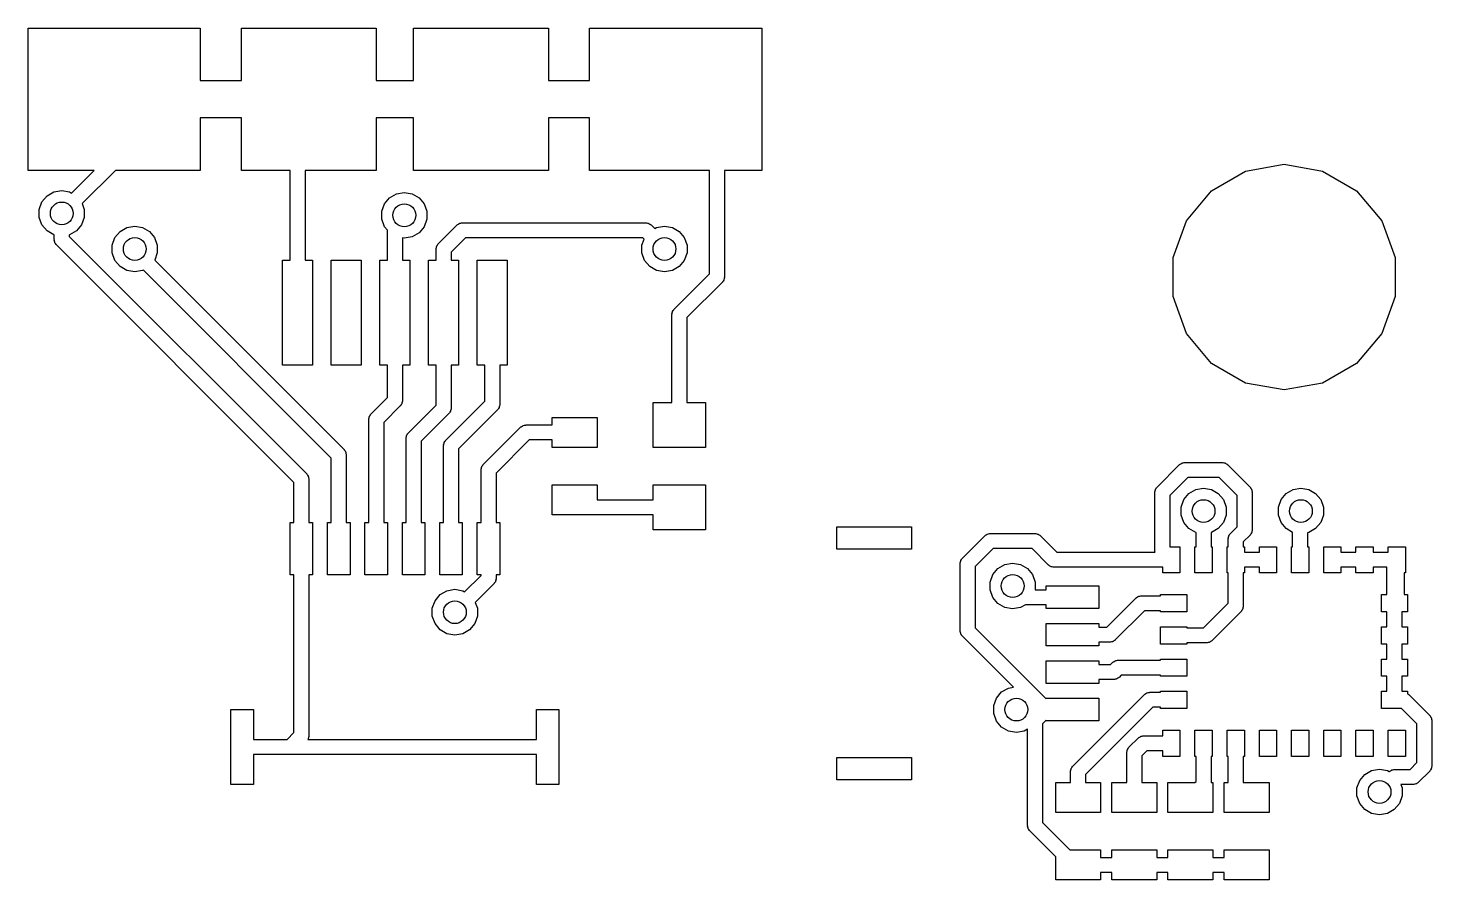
# Model space of a CAD drawing. Extents: x 80.2 to 131.1, y -111.7 to -88.6.
# Drawn here: x 112.3 to 131.05, y -101.33 to -89.95 of the extents above; entities that cross this region are included whole.
import ezdxf

# ---------------------------------------------------------------- set-up
doc = ezdxf.new("R2010")
doc.units = 0
doc.header["$MEASUREMENT"] = 0
doc.layers.add('BLACK', color=7, linetype='CONTINUOUS')

msp = doc.modelspace()

# ---------------------------------------------------------------- linework, layer by layer
at = {"layer": 'Black'}
for p, q in [((112.3, -91.85), (112.3, -89.95)), ((112.3, -89.95), (114.6, -89.95)), ((114.6, -89.95), (114.6, -90.65)), ((115.15, -90.65), (115.15, -89.95)), ((115.15, -89.95), (116.95, -89.95)), ((116.95, -89.95), (116.95, -90.65)), ((117.45, -90.65), (117.45, -89.95)), ((117.45, -89.95), (119.25, -89.95)), ((119.25, -89.95), (119.25, -90.65)), ((119.8, -90.65), (119.8, -89.95)), ((119.8, -89.95), (122.1, -89.95)), ((122.1, -89.95), (122.1, -91.85)), ((114.6, -90.65), (115.15, -90.65)), ((116.95, -90.65), (117.45, -90.65)), ((119.25, -90.65), (119.8, -90.65)), ((115.15, -91.15), (114.6, -91.15)), ((114.6, -91.15), (114.6, -91.85)), ((115.15, -91.85), (115.15, -91.15)), ((117.45, -91.15), (116.95, -91.15)), ((116.95, -91.15), (116.95, -91.85)), ((117.45, -91.85), (117.45, -91.15)), ((119.8, -91.15), (119.25, -91.15)), ((119.25, -91.15), (119.25, -91.85)), ((119.8, -91.85), (119.8, -91.15)), ((113.184, -91.85), (112.3, -91.85)), ((112.881, -92.1527), (113.184, -91.85)), ((113.466, -91.85), (113.023, -92.2936)), ((114.6, -91.85), (113.466, -91.85)), ((115.8, -91.85), (115.15, -91.85)), ((115.8, -93.05), (115.8, -91.85)), ((116.95, -91.85), (116, -91.85)), ((116, -91.85), (116, -93.05)), ((119.25, -91.85), (117.45, -91.85)), ((121.4, -91.85), (119.8, -91.85)), ((121.4, -93.2336), (121.4, -91.85)), ((122.1, -91.85), (121.6, -91.85)), ((121.6, -91.85), (121.6, -93.275)), ((128.107, -92.1215), (128.56, -91.8601)), ((128.56, -91.8601), (129.075, -91.7693)), ((129.075, -91.7693), (129.59, -91.8601)), ((129.59, -91.8601), (130.043, -92.1215)), ((112.485, -92.272), (112.553, -92.1906)), ((112.553, -92.1906), (112.645, -92.1375)), ((112.645, -92.1375), (112.75, -92.119)), ((112.75, -92.119), (112.855, -92.1375)), ((112.855, -92.1375), (112.881, -92.1527)), ((117.06, -92.297), (117.128, -92.2156)), ((117.128, -92.2156), (117.22, -92.1625)), ((117.22, -92.1625), (117.325, -92.144)), ((117.325, -92.144), (117.43, -92.1625)), ((117.43, -92.1625), (117.522, -92.2156)), ((117.522, -92.2156), (117.59, -92.297)), ((127.771, -92.5221), (128.107, -92.1215)), ((130.043, -92.1215), (130.379, -92.5221)), ((112.449, -92.3719), (112.485, -92.272)), ((112.449, -92.4781), (112.449, -92.3719)), ((113.023, -92.2936), (113.051, -92.3719)), ((113.051, -92.3719), (113.051, -92.4781)), ((117.024, -92.3969), (117.06, -92.297)), ((117.024, -92.5031), (117.024, -92.3969)), ((117.59, -92.297), (117.626, -92.3969)), ((117.626, -92.3969), (117.626, -92.5031)), ((112.485, -92.578), (112.449, -92.4781)), ((112.553, -92.6594), (112.485, -92.578)), ((113.015, -92.578), (112.947, -92.6594)), ((113.051, -92.4781), (113.015, -92.578)), ((113.528, -92.6656), (113.62, -92.6125)), ((113.62, -92.6125), (113.725, -92.594)), ((113.725, -92.594), (113.83, -92.6125)), ((113.83, -92.6125), (113.922, -92.6656)), ((117.06, -92.603), (117.024, -92.5031)), ((117.1, -92.6506), (117.06, -92.603)), ((117.59, -92.603), (117.522, -92.6844)), ((117.626, -92.5031), (117.59, -92.603)), ((117.779, -92.8293), (118.029, -92.5793)), ((118.029, -92.5793), (118.033, -92.5768)), ((118.033, -92.5768), (118.036, -92.5734)), ((118.036, -92.5734), (118.047, -92.5669)), ((118.047, -92.5669), (118.058, -92.5594)), ((118.058, -92.5594), (118.062, -92.5582)), ((118.062, -92.5582), (118.066, -92.556)), ((118.066, -92.556), (118.079, -92.5538)), ((118.079, -92.5538), (118.091, -92.5504)), ((118.091, -92.5504), (118.096, -92.5508)), ((118.096, -92.5508), (118.1, -92.55)), ((118.1, -92.55), (120.55, -92.55)), ((120.55, -92.55), (120.554, -92.5508)), ((120.554, -92.5508), (120.559, -92.5504)), ((120.559, -92.5504), (120.571, -92.5538)), ((120.571, -92.5538), (120.584, -92.556)), ((120.584, -92.556), (120.588, -92.5582)), ((120.588, -92.5582), (120.592, -92.5594)), ((120.592, -92.5594), (120.603, -92.5669)), ((120.603, -92.5669), (120.614, -92.5734)), ((120.614, -92.5734), (120.617, -92.5768)), ((120.617, -92.5768), (120.621, -92.5793)), ((120.621, -92.5793), (120.669, -92.6277)), ((120.669, -92.6277), (120.695, -92.6125)), ((120.695, -92.6125), (120.8, -92.594)), ((120.8, -92.594), (120.905, -92.6125)), ((120.905, -92.6125), (120.997, -92.6656)), ((127.592, -93.0135), (127.771, -92.5221)), ((130.379, -92.5221), (130.558, -93.0135)), ((112.645, -92.7125), (112.553, -92.6594)), ((112.65, -92.7133), (112.645, -92.7125)), ((112.65, -92.775), (112.65, -92.7133)), ((112.651, -92.7793), (112.65, -92.775)), ((112.65, -92.7837), (112.651, -92.7793)), ((112.654, -92.7963), (112.65, -92.7837)), ((112.656, -92.8092), (112.654, -92.7963)), ((112.658, -92.813), (112.656, -92.8092)), ((112.855, -92.7125), (112.85, -92.7133)), ((112.85, -92.7133), (112.85, -92.7336)), ((112.85, -92.7336), (116.021, -95.9043)), ((112.947, -92.6594), (112.855, -92.7125)), ((113.424, -92.8469), (113.46, -92.747)), ((113.46, -92.747), (113.528, -92.6656)), ((113.922, -92.6656), (113.99, -92.747)), ((113.99, -92.747), (114.026, -92.8469)), ((117.1, -93.05), (117.1, -92.6506)), ((117.325, -92.756), (117.3, -92.7516)), ((117.3, -92.7516), (117.3, -93.05)), ((117.43, -92.7375), (117.325, -92.756)), ((117.522, -92.6844), (117.43, -92.7375)), ((118.141, -92.75), (117.95, -92.9414)), ((120.509, -92.75), (118.141, -92.75)), ((120.499, -92.8469), (120.527, -92.7686)), ((120.527, -92.7686), (120.509, -92.75)), ((120.997, -92.6656), (121.065, -92.747)), ((121.065, -92.747), (121.101, -92.8469)), ((112.659, -92.8173), (112.658, -92.813)), ((112.667, -92.828), (112.659, -92.8173)), ((112.673, -92.8393), (112.667, -92.828)), ((112.677, -92.8421), (112.673, -92.8393)), ((112.679, -92.8457), (112.677, -92.8421)), ((115.85, -96.0164), (112.679, -92.8457)), ((113.424, -92.9531), (113.424, -92.8469)), ((113.46, -93.053), (113.424, -92.9531)), ((114.026, -92.9531), (113.991, -93.0497)), ((114.026, -92.8469), (114.026, -92.9531)), ((117.75, -92.8913), (117.754, -92.8787)), ((117.751, -92.8957), (117.75, -92.8913)), ((117.75, -92.9), (117.751, -92.8957)), ((117.75, -93.05), (117.75, -92.9)), ((117.754, -92.8787), (117.756, -92.8658)), ((117.756, -92.8658), (117.758, -92.862)), ((117.758, -92.862), (117.759, -92.8577)), ((117.759, -92.8577), (117.767, -92.847)), ((117.767, -92.847), (117.773, -92.8357)), ((117.773, -92.8357), (117.777, -92.8329)), ((117.777, -92.8329), (117.779, -92.8293)), ((117.95, -92.9414), (117.95, -93.05)), ((120.499, -92.9531), (120.499, -92.8469)), ((120.535, -93.053), (120.499, -92.9531)), ((121.101, -92.9531), (121.065, -93.053)), ((121.101, -92.8469), (121.101, -92.9531)), ((113.528, -93.1344), (113.46, -93.053)), ((113.62, -93.1875), (113.528, -93.1344)), ((113.725, -93.206), (113.62, -93.1875)), ((113.83, -93.1875), (113.725, -93.206)), ((113.84, -93.1815), (113.83, -93.1875)), ((116.35, -95.6914), (113.84, -93.1815)), ((113.991, -93.0497), (116.521, -95.5793)), ((115.7, -94.45), (115.7, -93.05)), ((115.7, -93.05), (115.8, -93.05)), ((116, -93.05), (116.1, -93.05)), ((116.1, -93.05), (116.1, -94.45)), ((116.35, -94.45), (116.35, -93.05)), ((116.35, -93.05), (116.75, -93.05)), ((116.75, -93.05), (116.75, -94.45)), ((117, -94.45), (117, -93.05)), ((117, -93.05), (117.1, -93.05)), ((117.3, -93.05), (117.4, -93.05)), ((117.4, -93.05), (117.4, -94.45)), ((117.65, -94.45), (117.65, -93.05)), ((117.65, -93.05), (117.75, -93.05)), ((117.95, -93.05), (118.05, -93.05)), ((118.05, -93.05), (118.05, -94.45)), ((118.3, -94.45), (118.3, -93.05)), ((118.3, -93.05), (118.7, -93.05)), ((118.7, -93.05), (118.7, -94.45)), ((120.603, -93.1344), (120.535, -93.053)), ((120.695, -93.1875), (120.603, -93.1344)), ((120.8, -93.206), (120.695, -93.1875)), ((120.905, -93.1875), (120.8, -93.206)), ((120.997, -93.1344), (120.905, -93.1875)), ((121.065, -93.053), (120.997, -93.1344)), ((127.592, -93.5365), (127.592, -93.0135)), ((130.558, -93.0135), (130.558, -93.5365)), ((120.929, -93.7043), (121.4, -93.2336)), ((121.571, -93.3457), (121.1, -93.8164)), ((121.573, -93.3421), (121.571, -93.3457)), ((121.577, -93.3393), (121.573, -93.3421)), ((121.583, -93.328), (121.577, -93.3393)), ((121.591, -93.3173), (121.583, -93.328)), ((121.592, -93.313), (121.591, -93.3173)), ((121.594, -93.3092), (121.592, -93.313)), ((121.596, -93.2963), (121.594, -93.3092)), ((121.6, -93.2837), (121.596, -93.2963)), ((121.6, -93.275), (121.599, -93.2793)), ((121.599, -93.2793), (121.6, -93.2837)), ((127.771, -94.0279), (127.592, -93.5365)), ((130.558, -93.5365), (130.379, -94.0279)), ((120.904, -93.7537), (120.906, -93.7408)), ((120.906, -93.7408), (120.908, -93.737)), ((120.908, -93.737), (120.909, -93.7327)), ((120.909, -93.7327), (120.917, -93.722)), ((120.917, -93.722), (120.923, -93.7107)), ((120.923, -93.7107), (120.927, -93.7079)), ((120.927, -93.7079), (120.929, -93.7043)), ((120.9, -93.7663), (120.904, -93.7537)), ((120.901, -93.7707), (120.9, -93.7663)), ((120.9, -93.775), (120.901, -93.7707)), ((120.9, -94.95), (120.9, -93.775)), ((121.1, -93.8164), (121.1, -94.95)), ((128.107, -94.4285), (127.771, -94.0279)), ((130.379, -94.0279), (130.043, -94.4285)), ((116.1, -94.45), (115.7, -94.45)), ((116.75, -94.45), (116.35, -94.45)), ((117.1, -94.45), (117, -94.45)), ((117.1, -94.8836), (117.1, -94.45)), ((117.4, -94.45), (117.3, -94.45)), ((117.3, -94.45), (117.3, -94.925)), ((117.75, -94.45), (117.65, -94.45)), ((117.75, -94.9836), (117.75, -94.45)), ((118.05, -94.45), (117.95, -94.45)), ((117.95, -94.45), (117.95, -95.025)), ((118.4, -94.45), (118.3, -94.45)), ((118.4, -94.9336), (118.4, -94.45)), ((118.7, -94.45), (118.6, -94.45)), ((118.6, -94.45), (118.6, -94.975)), ((128.56, -94.6899), (128.107, -94.4285)), ((130.043, -94.4285), (129.59, -94.6899)), ((129.075, -94.7807), (128.56, -94.6899)), ((129.59, -94.6899), (129.075, -94.7807)), ((116.879, -95.1043), (117.1, -94.8836)), ((117.271, -94.9957), (117.05, -95.2164)), ((117.273, -94.9921), (117.271, -94.9957)), ((117.277, -94.9893), (117.273, -94.9921)), ((117.283, -94.978), (117.277, -94.9893)), ((117.291, -94.9673), (117.283, -94.978)), ((117.292, -94.963), (117.291, -94.9673)), ((117.294, -94.9592), (117.292, -94.963)), ((117.296, -94.9463), (117.294, -94.9592)), ((117.3, -94.9337), (117.296, -94.9463)), ((117.3, -94.925), (117.299, -94.9293)), ((117.299, -94.9293), (117.3, -94.9337)), ((117.379, -95.3543), (117.75, -94.9836)), ((117.879, -95.4543), (118.4, -94.9336)), ((117.944, -95.0592), (117.942, -95.063)), ((117.946, -95.0463), (117.944, -95.0592)), ((117.95, -95.0337), (117.946, -95.0463)), ((117.95, -95.025), (117.949, -95.0293)), ((117.949, -95.0293), (117.95, -95.0337)), ((118.571, -95.0457), (118.05, -95.5664)), ((118.573, -95.0421), (118.571, -95.0457)), ((118.577, -95.0393), (118.573, -95.0421)), ((118.583, -95.028), (118.577, -95.0393)), ((118.591, -95.0173), (118.583, -95.028)), ((118.592, -95.013), (118.591, -95.0173)), ((118.594, -95.0092), (118.592, -95.013)), ((118.596, -94.9963), (118.594, -95.0092)), ((118.6, -94.9837), (118.596, -94.9963)), ((118.6, -94.975), (118.599, -94.9793)), ((118.599, -94.9793), (118.6, -94.9837)), ((120.65, -95.55), (120.65, -94.95)), ((120.65, -94.95), (120.9, -94.95)), ((121.1, -94.95), (121.35, -94.95)), ((121.35, -94.95), (121.35, -95.55)), ((116.85, -95.1663), (116.854, -95.1537)), ((116.851, -95.1707), (116.85, -95.1663)), ((116.85, -95.175), (116.851, -95.1707)), ((116.85, -96.55), (116.85, -95.175)), ((116.854, -95.1537), (116.856, -95.1408)), ((116.856, -95.1408), (116.858, -95.137)), ((116.858, -95.137), (116.859, -95.1327)), ((116.859, -95.1327), (116.867, -95.122)), ((116.867, -95.122), (116.873, -95.1107)), ((116.873, -95.1107), (116.877, -95.1079)), ((116.877, -95.1079), (116.879, -95.1043)), ((117.05, -95.2164), (117.05, -96.55)), ((117.921, -95.0957), (117.55, -95.4664)), ((117.923, -95.0921), (117.921, -95.0957)), ((117.927, -95.0893), (117.923, -95.0921)), ((117.933, -95.078), (117.927, -95.0893)), ((117.941, -95.0673), (117.933, -95.078)), ((117.942, -95.063), (117.941, -95.0673)), ((118.946, -95.2508), (118.95, -95.25)), ((118.95, -95.25), (119.3, -95.25)), ((119.3, -95.25), (119.3, -95.15)), ((119.3, -95.15), (119.9, -95.15)), ((119.9, -95.15), (119.9, -95.55)), ((117.35, -95.4163), (117.354, -95.4037)), ((117.351, -95.4207), (117.35, -95.4163)), ((117.35, -95.425), (117.351, -95.4207)), ((117.35, -96.55), (117.35, -95.425)), ((117.354, -95.4037), (117.356, -95.3908)), ((117.356, -95.3908), (117.358, -95.387)), ((117.358, -95.387), (117.359, -95.3827)), ((117.359, -95.3827), (117.367, -95.372)), ((117.367, -95.372), (117.373, -95.3607)), ((117.373, -95.3607), (117.377, -95.3579)), ((117.377, -95.3579), (117.379, -95.3543)), ((118.379, -95.7793), (118.879, -95.2793)), ((118.879, -95.2793), (118.883, -95.2768)), ((118.883, -95.2768), (118.886, -95.2734)), ((118.886, -95.2734), (118.897, -95.2669)), ((118.897, -95.2669), (118.908, -95.2594)), ((118.908, -95.2594), (118.912, -95.2582)), ((118.912, -95.2582), (118.916, -95.256)), ((118.916, -95.256), (118.929, -95.2538)), ((118.929, -95.2538), (118.941, -95.2504)), ((118.941, -95.2504), (118.946, -95.2508)), ((116.521, -95.5793), (116.523, -95.5829)), ((116.523, -95.5829), (116.527, -95.5857)), ((116.527, -95.5857), (116.533, -95.597)), ((116.533, -95.597), (116.541, -95.6077)), ((116.541, -95.6077), (116.542, -95.612)), ((116.542, -95.612), (116.544, -95.6158)), ((116.544, -95.6158), (116.546, -95.6287)), ((117.55, -95.4664), (117.55, -96.55)), ((117.85, -95.5163), (117.854, -95.5037)), ((117.851, -95.5207), (117.85, -95.5163)), ((117.85, -95.525), (117.851, -95.5207)), ((117.85, -96.55), (117.85, -95.525)), ((117.854, -95.5037), (117.856, -95.4908)), ((117.856, -95.4908), (117.858, -95.487)), ((117.858, -95.487), (117.859, -95.4827)), ((117.859, -95.4827), (117.867, -95.472)), ((117.867, -95.472), (117.873, -95.4607)), ((117.873, -95.4607), (117.877, -95.4579)), ((117.877, -95.4579), (117.879, -95.4543)), ((118.05, -95.5664), (118.05, -96.55)), ((118.991, -95.45), (118.55, -95.8914)), ((119.3, -95.45), (118.991, -95.45)), ((119.3, -95.55), (119.3, -95.45)), ((119.9, -95.55), (119.3, -95.55)), ((121.35, -95.55), (120.65, -95.55)), ((116.35, -96.55), (116.35, -95.6914)), ((116.546, -95.6287), (116.55, -95.6413)), ((116.55, -95.6413), (116.549, -95.6457)), ((116.549, -95.6457), (116.55, -95.65)), ((116.55, -95.65), (116.55, -96.55)), ((118.356, -95.8158), (118.358, -95.812)), ((118.358, -95.812), (118.359, -95.8077)), ((118.359, -95.8077), (118.367, -95.797)), ((118.367, -95.797), (118.373, -95.7857)), ((118.373, -95.7857), (118.377, -95.7829)), ((118.377, -95.7829), (118.379, -95.7793)), ((127.379, -96.0793), (127.679, -95.7793)), ((127.679, -95.7793), (127.683, -95.7768)), ((127.683, -95.7768), (127.686, -95.7734)), ((127.686, -95.7734), (127.697, -95.7669)), ((127.697, -95.7669), (127.708, -95.7594)), ((127.708, -95.7594), (127.712, -95.7582)), ((127.712, -95.7582), (127.716, -95.756)), ((127.716, -95.756), (127.729, -95.7538)), ((127.729, -95.7538), (127.741, -95.7504)), ((127.741, -95.7504), (127.746, -95.7508)), ((127.746, -95.7508), (127.75, -95.75)), ((127.75, -95.75), (128.25, -95.75)), ((128.25, -95.75), (128.254, -95.7508)), ((128.254, -95.7508), (128.259, -95.7504)), ((128.259, -95.7504), (128.271, -95.7538)), ((128.271, -95.7538), (128.284, -95.756)), ((128.284, -95.756), (128.288, -95.7582)), ((128.288, -95.7582), (128.292, -95.7594)), ((128.292, -95.7594), (128.303, -95.7669)), ((128.303, -95.7669), (128.314, -95.7734)), ((128.314, -95.7734), (128.317, -95.7768)), ((128.317, -95.7768), (128.321, -95.7793)), ((128.321, -95.7793), (128.621, -96.0793)), ((116.021, -95.9043), (116.023, -95.9079)), ((116.023, -95.9079), (116.027, -95.9107)), ((116.027, -95.9107), (116.033, -95.922)), ((116.033, -95.922), (116.041, -95.9327)), ((116.041, -95.9327), (116.042, -95.937)), ((116.042, -95.937), (116.044, -95.9408)), ((116.044, -95.9408), (116.046, -95.9537)), ((116.046, -95.9537), (116.05, -95.9663)), ((116.05, -95.9663), (116.049, -95.9707)), ((116.049, -95.9707), (116.05, -95.975)), ((116.05, -95.975), (116.05, -96.55)), ((118.35, -95.8413), (118.354, -95.8287)), ((118.351, -95.8457), (118.35, -95.8413)), ((118.35, -95.85), (118.351, -95.8457)), ((118.35, -96.55), (118.35, -95.85)), ((118.354, -95.8287), (118.356, -95.8158)), ((118.55, -95.8914), (118.55, -96.55)), ((127.791, -95.95), (127.55, -96.1914)), ((128.209, -95.95), (127.791, -95.95)), ((128.45, -96.1914), (128.209, -95.95)), ((115.85, -96.55), (115.85, -96.0164)), ((119.3, -96.05), (119.9, -96.05)), ((119.3, -96.45), (119.3, -96.05)), ((119.9, -96.05), (119.9, -96.25)), ((120.65, -96.25), (120.65, -96.05)), ((120.65, -96.05), (121.35, -96.05)), ((121.35, -96.05), (121.35, -96.65)), ((127.35, -96.1413), (127.354, -96.1287)), ((127.351, -96.1457), (127.35, -96.1413)), ((127.35, -96.15), (127.351, -96.1457)), ((127.35, -96.93), (127.35, -96.15)), ((127.354, -96.1287), (127.356, -96.1158)), ((127.356, -96.1158), (127.358, -96.112)), ((127.358, -96.112), (127.359, -96.1077)), ((127.359, -96.1077), (127.367, -96.097)), ((127.367, -96.097), (127.373, -96.0857)), ((127.373, -96.0857), (127.377, -96.0829)), ((127.377, -96.0829), (127.379, -96.0793)), ((127.735, -96.247), (127.803, -96.1656)), ((127.803, -96.1656), (127.895, -96.1125)), ((127.895, -96.1125), (128, -96.094)), ((128, -96.094), (128.105, -96.1125)), ((128.105, -96.1125), (128.197, -96.1656)), ((128.197, -96.1656), (128.265, -96.247)), ((128.621, -96.0793), (128.623, -96.0829)), ((128.623, -96.0829), (128.627, -96.0857)), ((128.627, -96.0857), (128.633, -96.097)), ((128.633, -96.097), (128.641, -96.1077)), ((128.641, -96.1077), (128.642, -96.112)), ((128.642, -96.112), (128.644, -96.1158)), ((128.644, -96.1158), (128.646, -96.1287)), ((128.646, -96.1287), (128.65, -96.1413)), ((128.65, -96.1413), (128.649, -96.1457)), ((128.649, -96.1457), (128.65, -96.15)), ((128.65, -96.15), (128.65, -96.65)), ((129.035, -96.247), (129.103, -96.1656)), ((129.103, -96.1656), (129.195, -96.1125)), ((129.195, -96.1125), (129.3, -96.094)), ((129.3, -96.094), (129.405, -96.1125)), ((129.405, -96.1125), (129.497, -96.1656)), ((129.497, -96.1656), (129.565, -96.247)), ((119.9, -96.25), (120.65, -96.25)), ((127.55, -96.1914), (127.55, -96.875)), ((127.699, -96.3469), (127.735, -96.247)), ((127.699, -96.4531), (127.699, -96.3469)), ((128.265, -96.247), (128.301, -96.3469)), ((128.301, -96.3469), (128.301, -96.4531)), ((128.45, -96.6086), (128.45, -96.1914)), ((128.999, -96.3469), (129.035, -96.247)), ((128.999, -96.4531), (128.999, -96.3469)), ((129.565, -96.247), (129.601, -96.3469)), ((129.601, -96.3469), (129.601, -96.4531)), ((115.8, -97.25), (115.8, -96.55)), ((115.8, -96.55), (115.85, -96.55)), ((116.05, -96.55), (116.1, -96.55)), ((116.1, -96.55), (116.1, -97.25)), ((116.3, -97.25), (116.3, -96.55)), ((116.3, -96.55), (116.35, -96.55)), ((116.55, -96.55), (116.6, -96.55)), ((116.6, -96.55), (116.6, -97.25)), ((116.8, -97.25), (116.8, -96.55)), ((116.8, -96.55), (116.85, -96.55)), ((117.05, -96.55), (117.1, -96.55)), ((117.1, -96.55), (117.1, -97.25)), ((117.3, -97.25), (117.3, -96.55)), ((117.3, -96.55), (117.35, -96.55)), ((117.55, -96.55), (117.6, -96.55)), ((117.6, -96.55), (117.6, -97.25)), ((117.8, -97.25), (117.8, -96.55)), ((117.8, -96.55), (117.85, -96.55)), ((118.05, -96.55), (118.1, -96.55)), ((118.1, -96.55), (118.1, -97.25)), ((118.3, -97.25), (118.3, -96.55)), ((118.3, -96.55), (118.35, -96.55)), ((118.55, -96.55), (118.6, -96.55)), ((118.6, -96.55), (118.6, -97.25)), ((119.7, -96.45), (119.3, -96.45)), ((119.9, -96.45), (119.7, -96.45)), ((120.65, -96.45), (119.9, -96.45)), ((120.65, -96.65), (120.65, -96.45)), ((127.735, -96.553), (127.699, -96.4531)), ((127.803, -96.6344), (127.735, -96.553)), ((128.265, -96.553), (128.197, -96.6344)), ((128.301, -96.4531), (128.265, -96.553)), ((129.035, -96.553), (128.999, -96.4531)), ((129.103, -96.6344), (129.035, -96.553)), ((129.565, -96.553), (129.497, -96.6344)), ((129.601, -96.4531), (129.565, -96.553)), ((121.35, -96.65), (120.65, -96.65)), ((123.1, -96.91), (123.1, -96.61)), ((123.1, -96.61), (124.1, -96.61)), ((124.1, -96.61), (124.1, -96.91)), ((124.779, -97.0293), (125.079, -96.7293)), ((125.079, -96.7293), (125.083, -96.7268)), ((125.083, -96.7268), (125.086, -96.7234)), ((125.086, -96.7234), (125.097, -96.7169)), ((125.097, -96.7169), (125.108, -96.7094)), ((125.108, -96.7094), (125.112, -96.7082)), ((125.112, -96.7082), (125.116, -96.706)), ((125.116, -96.706), (125.129, -96.7038)), ((125.129, -96.7038), (125.141, -96.7004)), ((125.141, -96.7004), (125.146, -96.7008)), ((125.146, -96.7008), (125.15, -96.7)), ((125.15, -96.7), (125.75, -96.7)), ((125.75, -96.7), (125.754, -96.7008)), ((125.754, -96.7008), (125.759, -96.7004)), ((125.759, -96.7004), (125.771, -96.7038)), ((125.771, -96.7038), (125.784, -96.706)), ((125.784, -96.706), (125.788, -96.7082)), ((125.788, -96.7082), (125.792, -96.7094)), ((125.792, -96.7094), (125.803, -96.7169)), ((125.803, -96.7169), (125.814, -96.7234)), ((125.814, -96.7234), (125.817, -96.7268)), ((125.817, -96.7268), (125.821, -96.7293)), ((125.821, -96.7293), (126.041, -96.95)), ((127.895, -96.6875), (127.803, -96.6344)), ((127.9, -96.6883), (127.895, -96.6875)), ((127.9, -96.875), (127.9, -96.6883)), ((128.105, -96.6875), (128.1, -96.6883)), ((128.1, -96.6883), (128.1, -96.875)), ((128.197, -96.6344), (128.105, -96.6875)), ((128.33, -96.7613), (128.334, -96.7487)), ((128.334, -96.7487), (128.336, -96.7358)), ((128.336, -96.7358), (128.338, -96.732)), ((128.338, -96.732), (128.339, -96.7277)), ((128.339, -96.7277), (128.347, -96.717)), ((128.347, -96.717), (128.353, -96.7057)), ((128.353, -96.7057), (128.357, -96.7029)), ((128.357, -96.7029), (128.359, -96.6993)), ((128.359, -96.6993), (128.45, -96.6086)), ((128.621, -96.7207), (128.53, -96.8114)), ((128.623, -96.7171), (128.621, -96.7207)), ((128.627, -96.7143), (128.623, -96.7171)), ((128.633, -96.703), (128.627, -96.7143)), ((128.641, -96.6923), (128.633, -96.703)), ((128.642, -96.688), (128.641, -96.6923)), ((128.644, -96.6842), (128.642, -96.688)), ((128.646, -96.6713), (128.644, -96.6842)), ((128.65, -96.6587), (128.646, -96.6713)), ((128.65, -96.65), (128.649, -96.6543)), ((128.649, -96.6543), (128.65, -96.6587)), ((129.19, -96.6844), (129.103, -96.6344)), ((129.19, -96.875), (129.19, -96.6844)), ((129.405, -96.6875), (129.39, -96.6901)), ((129.39, -96.6901), (129.39, -96.875)), ((129.497, -96.6344), (129.405, -96.6875)), ((124.1, -96.91), (123.1, -96.91)), ((125.191, -96.9), (124.95, -97.1414)), ((125.709, -96.9), (125.191, -96.9)), ((125.929, -97.1207), (125.709, -96.9)), ((127.351, -96.9343), (127.35, -96.93)), ((127.35, -96.9387), (127.351, -96.9343)), ((127.55, -96.875), (127.685, -96.875)), ((127.685, -96.875), (127.685, -97.225)), ((127.885, -97.225), (127.885, -96.875)), ((127.885, -96.875), (127.9, -96.875)), ((128.1, -96.875), (128.115, -96.875)), ((128.115, -96.875), (128.115, -97.225)), ((128.315, -97.225), (128.315, -96.875)), ((128.315, -96.875), (128.33, -96.875)), ((128.331, -96.7657), (128.33, -96.7613)), ((128.33, -96.77), (128.331, -96.7657)), ((128.33, -96.875), (128.33, -96.77)), ((128.53, -96.8114), (128.53, -96.875)), ((128.53, -96.875), (128.545, -96.875)), ((128.545, -96.875), (128.545, -96.95)), ((128.745, -96.95), (128.745, -96.875)), ((128.745, -96.875), (128.975, -96.875)), ((128.975, -96.875), (128.975, -97.225)), ((129.175, -97.225), (129.175, -96.875)), ((129.175, -96.875), (129.19, -96.875)), ((129.39, -96.875), (129.405, -96.875)), ((129.405, -96.875), (129.405, -97.225)), ((129.605, -97.225), (129.605, -96.875)), ((129.605, -96.875), (129.835, -96.875)), ((129.835, -96.875), (129.835, -96.95)), ((130.035, -96.95), (130.035, -96.875)), ((130.035, -96.875), (130.265, -96.875)), ((130.265, -96.875), (130.265, -96.95)), ((130.465, -96.95), (130.465, -96.875)), ((130.465, -96.875), (130.695, -96.875)), ((130.695, -96.875), (130.695, -97.225)), ((124.75, -97.0913), (124.754, -97.0787)), ((124.751, -97.0957), (124.75, -97.0913)), ((124.75, -97.1), (124.751, -97.0957)), ((124.75, -98), (124.75, -97.1)), ((124.754, -97.0787), (124.756, -97.0658)), ((124.756, -97.0658), (124.758, -97.062)), ((124.758, -97.062), (124.759, -97.0577)), ((124.759, -97.0577), (124.767, -97.047)), ((124.767, -97.047), (124.773, -97.0357)), ((124.773, -97.0357), (124.777, -97.0329)), ((124.777, -97.0329), (124.779, -97.0293)), ((125.253, -97.1656), (125.345, -97.1125)), ((125.345, -97.1125), (125.45, -97.094)), ((125.45, -97.094), (125.555, -97.1125)), ((125.555, -97.1125), (125.647, -97.1656)), ((125.933, -97.1232), (125.929, -97.1207)), ((125.936, -97.1266), (125.933, -97.1232)), ((126.041, -96.95), (127.353, -96.95)), ((127.353, -96.95), (127.35, -96.9387)), ((128.545, -96.95), (128.745, -96.95)), ((129.835, -96.95), (130.035, -96.95)), ((130.265, -96.95), (130.465, -96.95)), ((115.85, -97.25), (115.8, -97.25)), ((115.85, -99.3586), (115.85, -97.25)), ((116.1, -97.25), (116.05, -97.25)), ((116.05, -97.25), (116.05, -99.4)), ((116.6, -97.25), (116.3, -97.25)), ((117.1, -97.25), (116.8, -97.25)), ((117.6, -97.25), (117.3, -97.25)), ((118.1, -97.25), (117.8, -97.25)), ((118.131, -97.4777), (118.35, -97.2586)), ((118.35, -97.25), (118.3, -97.25)), ((118.35, -97.2586), (118.35, -97.25)), ((118.55, -97.3087), (118.546, -97.3213)), ((118.55, -97.3), (118.549, -97.3043)), ((118.549, -97.3043), (118.55, -97.3087)), ((118.6, -97.25), (118.55, -97.25)), ((118.55, -97.25), (118.55, -97.3)), ((124.95, -97.1414), (124.95, -97.9586)), ((125.149, -97.3469), (125.185, -97.247)), ((125.185, -97.247), (125.253, -97.1656)), ((125.647, -97.1656), (125.715, -97.247)), ((125.715, -97.247), (125.751, -97.3469)), ((125.947, -97.1331), (125.936, -97.1266)), ((125.958, -97.1406), (125.947, -97.1331)), ((125.962, -97.1418), (125.958, -97.1406)), ((125.966, -97.144), (125.962, -97.1418)), ((125.979, -97.1462), (125.966, -97.144)), ((125.991, -97.1496), (125.979, -97.1462)), ((125.996, -97.1492), (125.991, -97.1496)), ((126, -97.15), (125.996, -97.1492)), ((127.455, -97.15), (126, -97.15)), ((127.455, -97.225), (127.455, -97.15)), ((127.685, -97.225), (127.455, -97.225)), ((128.115, -97.225), (127.885, -97.225)), ((128.33, -97.225), (128.315, -97.225)), ((128.33, -97.6286), (128.33, -97.225)), ((128.545, -97.225), (128.53, -97.225)), ((128.53, -97.225), (128.53, -97.67)), ((128.745, -97.15), (128.545, -97.15)), ((128.545, -97.15), (128.545, -97.225)), ((128.745, -97.225), (128.745, -97.15)), ((128.975, -97.225), (128.745, -97.225)), ((129.405, -97.225), (129.175, -97.225)), ((129.835, -97.225), (129.605, -97.225)), ((130.035, -97.15), (129.835, -97.15)), ((129.835, -97.15), (129.835, -97.225)), ((130.035, -97.225), (130.035, -97.15)), ((130.265, -97.225), (130.035, -97.225)), ((130.45, -97.15), (130.265, -97.15)), ((130.265, -97.15), (130.265, -97.225)), ((130.45, -97.515), (130.45, -97.15)), ((130.695, -97.225), (130.68, -97.225)), ((130.68, -97.225), (130.68, -97.515)), ((117.803, -97.5156), (117.895, -97.4625)), ((117.895, -97.4625), (118, -97.444)), ((118, -97.444), (118.105, -97.4625)), ((118.105, -97.4625), (118.131, -97.4777)), ((118.521, -97.3707), (118.273, -97.6186)), ((118.523, -97.3671), (118.521, -97.3707)), ((118.527, -97.3643), (118.523, -97.3671)), ((118.533, -97.353), (118.527, -97.3643)), ((118.541, -97.3423), (118.533, -97.353)), ((118.542, -97.338), (118.541, -97.3423)), ((118.544, -97.3342), (118.542, -97.338)), ((118.546, -97.3213), (118.544, -97.3342)), ((125.149, -97.4531), (125.149, -97.3469)), ((125.185, -97.553), (125.149, -97.4531)), ((125.751, -97.3469), (125.751, -97.45)), ((125.751, -97.45), (125.9, -97.45)), ((125.9, -97.45), (125.9, -97.4)), ((125.9, -97.4), (126.6, -97.4)), ((126.6, -97.4), (126.6, -97.7)), ((117.699, -97.6969), (117.735, -97.597)), ((117.735, -97.597), (117.803, -97.5156)), ((118.273, -97.6186), (118.301, -97.6969)), ((125.253, -97.6344), (125.185, -97.553)), ((125.345, -97.6875), (125.253, -97.6344)), ((125.45, -97.706), (125.345, -97.6875)), ((125.555, -97.6875), (125.45, -97.706)), ((125.62, -97.65), (125.555, -97.6875)), ((125.9, -97.65), (125.62, -97.65)), ((125.9, -97.7), (125.9, -97.65)), ((126.709, -97.95), (127.099, -97.5593)), ((127.099, -97.5593), (127.103, -97.5568)), ((127.103, -97.5568), (127.106, -97.5534)), ((127.106, -97.5534), (127.117, -97.5469)), ((127.117, -97.5469), (127.128, -97.5394)), ((127.128, -97.5394), (127.132, -97.5382)), ((127.132, -97.5382), (127.136, -97.536)), ((127.136, -97.536), (127.149, -97.5338)), ((127.149, -97.5338), (127.161, -97.5304)), ((127.161, -97.5304), (127.166, -97.5308)), ((127.166, -97.5308), (127.17, -97.53)), ((127.17, -97.53), (127.425, -97.53)), ((127.425, -97.53), (127.425, -97.515)), ((127.425, -97.515), (127.775, -97.515)), ((127.775, -97.515), (127.775, -97.745)), ((127.999, -97.96), (128.33, -97.6286)), ((128.53, -97.6787), (128.526, -97.6913)), ((128.53, -97.67), (128.529, -97.6743)), ((128.529, -97.6743), (128.53, -97.6787)), ((130.375, -97.745), (130.375, -97.515)), ((130.375, -97.515), (130.45, -97.515)), ((130.68, -97.515), (130.725, -97.515)), ((130.725, -97.515), (130.725, -97.745)), ((117.699, -97.8031), (117.699, -97.6969)), ((117.735, -97.903), (117.699, -97.8031)), ((118.301, -97.8031), (118.265, -97.903)), ((118.301, -97.6969), (118.301, -97.8031)), ((126.6, -97.7), (125.9, -97.7)), ((127.211, -97.73), (126.821, -98.1207)), ((127.28, -97.73), (127.211, -97.73)), ((127.425, -97.73), (127.28, -97.73)), ((127.425, -97.745), (127.425, -97.73)), ((127.775, -97.745), (127.425, -97.745)), ((128.501, -97.7407), (128.111, -98.1307)), ((128.503, -97.7371), (128.501, -97.7407)), ((128.507, -97.7343), (128.503, -97.7371)), ((128.513, -97.723), (128.507, -97.7343)), ((128.521, -97.7123), (128.513, -97.723)), ((128.522, -97.708), (128.521, -97.7123)), ((128.524, -97.7042), (128.522, -97.708)), ((128.526, -97.6913), (128.524, -97.7042)), ((130.45, -97.745), (130.375, -97.745)), ((130.45, -97.945), (130.45, -97.745)), ((130.725, -97.745), (130.65, -97.745)), ((130.65, -97.745), (130.65, -97.945)), ((117.803, -97.9844), (117.735, -97.903)), ((117.895, -98.0375), (117.803, -97.9844)), ((118, -98.056), (117.895, -98.0375)), ((118.105, -98.0375), (118, -98.056)), ((118.197, -97.9844), (118.105, -98.0375)), ((118.265, -97.903), (118.197, -97.9844)), ((124.751, -98.0043), (124.75, -98)), ((124.75, -98.0087), (124.751, -98.0043)), ((124.754, -98.0213), (124.75, -98.0087)), ((124.756, -98.0342), (124.754, -98.0213)), ((124.758, -98.038), (124.756, -98.0342)), ((124.759, -98.0423), (124.758, -98.038)), ((124.767, -98.053), (124.759, -98.0423)), ((124.773, -98.0643), (124.767, -98.053)), ((124.95, -97.9586), (125.9, -98.9086)), ((125.9, -98.2), (125.9, -97.9)), ((125.9, -97.9), (126.6, -97.9)), ((126.6, -97.9), (126.6, -97.95)), ((126.6, -97.95), (126.709, -97.95)), ((127.425, -98.175), (127.425, -97.945)), ((127.425, -97.945), (127.775, -97.945)), ((127.775, -97.945), (127.775, -97.96)), ((127.775, -97.96), (127.999, -97.96)), ((130.375, -98.175), (130.375, -97.945)), ((130.375, -97.945), (130.45, -97.945)), ((130.65, -97.945), (130.725, -97.945)), ((130.725, -97.945), (130.725, -98.175)), ((124.777, -98.0671), (124.773, -98.0643)), ((124.779, -98.0707), (124.777, -98.0671)), ((125.46, -98.7511), (124.779, -98.0707)), ((126.6, -98.2), (125.9, -98.2)), ((126.75, -98.15), (126.6, -98.15)), ((126.6, -98.15), (126.6, -98.2)), ((126.754, -98.1492), (126.75, -98.15)), ((126.759, -98.1496), (126.754, -98.1492)), ((126.771, -98.1462), (126.759, -98.1496)), ((126.784, -98.144), (126.771, -98.1462)), ((126.788, -98.1418), (126.784, -98.144)), ((126.792, -98.1406), (126.788, -98.1418)), ((126.803, -98.1331), (126.792, -98.1406)), ((126.814, -98.1266), (126.803, -98.1331)), ((126.817, -98.1232), (126.814, -98.1266)), ((126.821, -98.1207), (126.817, -98.1232)), ((127.775, -98.175), (127.425, -98.175)), ((128.04, -98.16), (127.775, -98.16)), ((127.775, -98.16), (127.775, -98.175)), ((128.044, -98.1592), (128.04, -98.16)), ((128.049, -98.1596), (128.044, -98.1592)), ((128.061, -98.1562), (128.049, -98.1596)), ((128.074, -98.154), (128.061, -98.1562)), ((128.078, -98.1518), (128.074, -98.154)), ((128.082, -98.1506), (128.078, -98.1518)), ((128.093, -98.1431), (128.082, -98.1506)), ((128.104, -98.1366), (128.093, -98.1431)), ((128.107, -98.1332), (128.104, -98.1366)), ((128.111, -98.1307), (128.107, -98.1332)), ((130.45, -98.175), (130.375, -98.175)), ((130.45, -98.375), (130.45, -98.175)), ((130.725, -98.175), (130.65, -98.175)), ((130.65, -98.175), (130.65, -98.375)), ((125.9, -98.7), (125.9, -98.4)), ((125.9, -98.4), (126.6, -98.4)), ((126.6, -98.4), (126.6, -98.45)), ((126.759, -98.45), (126.789, -98.4193)), ((126.789, -98.4193), (126.793, -98.4168)), ((126.793, -98.4168), (126.796, -98.4134)), ((126.796, -98.4134), (126.807, -98.4069)), ((126.807, -98.4069), (126.818, -98.3994)), ((126.818, -98.3994), (126.822, -98.3982)), ((126.822, -98.3982), (126.826, -98.396)), ((126.826, -98.396), (126.839, -98.3938)), ((126.839, -98.3938), (126.851, -98.3904)), ((126.851, -98.3904), (126.856, -98.3908)), ((126.856, -98.3908), (126.86, -98.39)), ((126.86, -98.39), (127.425, -98.39)), ((127.425, -98.39), (127.425, -98.375)), ((127.425, -98.375), (127.775, -98.375)), ((127.775, -98.375), (127.775, -98.605)), ((130.375, -98.605), (130.375, -98.375)), ((130.375, -98.375), (130.45, -98.375)), ((130.65, -98.375), (130.725, -98.375)), ((130.725, -98.375), (130.725, -98.605)), ((126.6, -98.45), (126.759, -98.45)), ((126.867, -98.6232), (126.864, -98.6266)), ((126.871, -98.6207), (126.867, -98.6232)), ((126.901, -98.59), (126.871, -98.6207)), ((127.425, -98.59), (126.901, -98.59)), ((127.425, -98.605), (127.425, -98.59)), ((127.775, -98.605), (127.425, -98.605)), ((130.45, -98.605), (130.375, -98.605)), ((130.45, -98.805), (130.45, -98.605)), ((130.725, -98.605), (130.65, -98.605)), ((130.65, -98.605), (130.65, -98.805)), ((125.303, -98.8156), (125.395, -98.7625)), ((125.395, -98.7625), (125.46, -98.7511)), ((126.6, -98.7), (125.9, -98.7)), ((126.8, -98.65), (126.6, -98.65)), ((126.6, -98.65), (126.6, -98.7)), ((126.804, -98.6492), (126.8, -98.65)), ((126.809, -98.6496), (126.804, -98.6492)), ((126.821, -98.6462), (126.809, -98.6496)), ((126.834, -98.644), (126.821, -98.6462)), ((126.838, -98.6418), (126.834, -98.644)), ((126.842, -98.6406), (126.838, -98.6418)), ((126.853, -98.6331), (126.842, -98.6406)), ((126.864, -98.6266), (126.853, -98.6331)), ((127.425, -98.82), (127.425, -98.805)), ((127.425, -98.805), (127.775, -98.805)), ((127.775, -98.805), (127.775, -99.035)), ((130.375, -99.035), (130.375, -98.805)), ((130.375, -98.805), (130.45, -98.805)), ((130.65, -98.805), (130.725, -98.805)), ((130.725, -98.805), (130.725, -98.838)), ((125.199, -98.9969), (125.235, -98.897)), ((125.199, -99.1031), (125.199, -98.9969)), ((125.235, -98.897), (125.303, -98.8156)), ((125.9, -98.9086), (125.9, -98.9)), ((125.9, -98.9), (126.6, -98.9)), ((126.254, -99.8043), (127.209, -98.8493)), ((126.6, -98.9), (126.6, -99.2)), ((127.209, -98.8493), (127.213, -98.8468)), ((127.213, -98.8468), (127.216, -98.8434)), ((127.216, -98.8434), (127.227, -98.8369)), ((127.227, -98.8369), (127.238, -98.8294)), ((127.238, -98.8294), (127.242, -98.8282)), ((127.242, -98.8282), (127.246, -98.826)), ((127.246, -98.826), (127.259, -98.8238)), ((127.259, -98.8238), (127.271, -98.8204)), ((127.271, -98.8204), (127.276, -98.8208)), ((127.276, -98.8208), (127.28, -98.82)), ((127.28, -98.82), (127.425, -98.82)), ((130.725, -98.838), (130.734, -98.8434)), ((130.734, -98.8434), (130.737, -98.8468)), ((130.737, -98.8468), (130.741, -98.8493)), ((130.741, -98.8493), (131.021, -99.1293)), ((115.01, -100.05), (115.01, -99.05)), ((115.01, -99.05), (115.31, -99.05)), ((115.31, -99.05), (115.31, -99.45)), ((119.09, -99.45), (119.09, -99.05)), ((119.09, -99.05), (119.39, -99.05)), ((119.39, -99.05), (119.39, -100.05)), ((125.235, -99.203), (125.199, -99.1031)), ((127.321, -99.02), (126.425, -99.9164)), ((127.425, -99.02), (127.321, -99.02)), ((127.425, -99.035), (127.425, -99.02)), ((127.775, -99.035), (127.425, -99.035)), ((130.644, -99.035), (130.375, -99.035)), ((130.85, -99.2414), (130.644, -99.035)), ((131.021, -99.1293), (131.023, -99.1329)), ((131.023, -99.1329), (131.027, -99.1357)), ((131.027, -99.1357), (131.033, -99.147)), ((131.033, -99.147), (131.041, -99.1577)), ((131.041, -99.1577), (131.042, -99.162)), ((131.042, -99.162), (131.044, -99.1658)), ((131.044, -99.1658), (131.046, -99.1787)), ((131.046, -99.1787), (131.05, -99.1913)), ((115.759, -99.45), (115.85, -99.3586)), ((125.303, -99.2844), (125.235, -99.203)), ((125.395, -99.3375), (125.303, -99.2844)), ((125.5, -99.356), (125.395, -99.3375)), ((125.605, -99.3375), (125.5, -99.356)), ((125.65, -99.3113), (125.605, -99.3375)), ((125.65, -100.6), (125.65, -99.3113)), ((125.9, -99.1914), (125.85, -99.2414)), ((125.85, -99.2414), (125.85, -100.559)), ((125.9, -99.2), (125.9, -99.1914)), ((126.6, -99.2), (125.9, -99.2)), ((127.455, -99.4), (127.455, -99.325)), ((127.455, -99.325), (127.685, -99.325)), ((127.685, -99.325), (127.685, -99.675)), ((127.885, -99.675), (127.885, -99.325)), ((127.885, -99.325), (128.115, -99.325)), ((128.115, -99.325), (128.115, -99.675)), ((128.315, -99.675), (128.315, -99.325)), ((128.315, -99.325), (128.545, -99.325)), ((128.545, -99.325), (128.545, -99.675)), ((128.745, -99.675), (128.745, -99.325)), ((128.745, -99.325), (128.975, -99.325)), ((128.975, -99.325), (128.975, -99.675)), ((129.175, -99.675), (129.175, -99.325)), ((129.175, -99.325), (129.405, -99.325)), ((129.405, -99.325), (129.405, -99.675)), ((129.605, -99.675), (129.605, -99.325)), ((129.605, -99.325), (129.835, -99.325)), ((129.835, -99.325), (129.835, -99.675)), ((130.035, -99.675), (130.035, -99.325)), ((130.035, -99.325), (130.265, -99.325)), ((130.265, -99.325), (130.265, -99.675)), ((130.465, -99.675), (130.465, -99.325)), ((130.465, -99.325), (130.695, -99.325)), ((130.695, -99.325), (130.695, -99.675)), ((130.85, -99.7586), (130.85, -99.2414)), ((131.05, -99.1913), (131.049, -99.1957)), ((131.049, -99.1957), (131.05, -99.2)), ((131.05, -99.2), (131.05, -99.8)), ((115.31, -99.45), (115.759, -99.45)), ((116.041, -99.4423), (116.035, -99.45)), ((116.035, -99.45), (119.09, -99.45)), ((116.042, -99.438), (116.041, -99.4423)), ((116.044, -99.4342), (116.042, -99.438)), ((116.046, -99.4213), (116.044, -99.4342)), ((116.05, -99.4087), (116.046, -99.4213)), ((116.05, -99.4), (116.049, -99.4043)), ((116.049, -99.4043), (116.05, -99.4087)), ((126.992, -99.572), (126.998, -99.5607)), ((126.998, -99.5607), (127.002, -99.5579)), ((127.002, -99.5579), (127.004, -99.5543)), ((127.004, -99.5543), (127.129, -99.4293)), ((127.129, -99.4293), (127.133, -99.4268)), ((127.133, -99.4268), (127.136, -99.4234)), ((127.136, -99.4234), (127.147, -99.4169)), ((127.147, -99.4169), (127.158, -99.4094)), ((127.158, -99.4094), (127.162, -99.4082)), ((127.162, -99.4082), (127.166, -99.406)), ((127.166, -99.406), (127.179, -99.4038)), ((127.179, -99.4038), (127.191, -99.4004)), ((127.191, -99.4004), (127.196, -99.4008)), ((127.196, -99.4008), (127.2, -99.4)), ((127.2, -99.4), (127.455, -99.4)), ((115.8, -99.65), (115.31, -99.65)), ((115.31, -99.65), (115.31, -100.05)), ((119.09, -99.65), (115.8, -99.65)), ((119.09, -100.05), (119.09, -99.65)), ((123.1, -99.99), (123.1, -99.69)), ((123.1, -99.69), (124.1, -99.69)), ((124.1, -99.69), (124.1, -99.99)), ((126.975, -99.6163), (126.979, -99.6037)), ((126.976, -99.6207), (126.975, -99.6163)), ((126.975, -99.625), (126.976, -99.6207)), ((126.975, -100.025), (126.975, -99.625)), ((126.979, -99.6037), (126.981, -99.5908)), ((126.981, -99.5908), (126.983, -99.587)), ((126.983, -99.587), (126.984, -99.5827)), ((126.984, -99.5827), (126.992, -99.572)), ((127.241, -99.6), (127.175, -99.6664)), ((127.175, -99.6664), (127.175, -100.025)), ((127.455, -99.6), (127.241, -99.6)), ((127.455, -99.675), (127.455, -99.6)), ((127.685, -99.675), (127.455, -99.675)), ((127.9, -99.675), (127.885, -99.675)), ((127.9, -100.009), (127.9, -99.675)), ((128.115, -99.675), (128.1, -99.675)), ((128.1, -99.675), (128.1, -100.025)), ((128.33, -99.675), (128.315, -99.675)), ((128.33, -100.025), (128.33, -99.675)), ((128.545, -99.675), (128.53, -99.675)), ((128.53, -99.675), (128.53, -100.025)), ((128.975, -99.675), (128.745, -99.675)), ((129.405, -99.675), (129.175, -99.675)), ((129.835, -99.675), (129.605, -99.675)), ((130.265, -99.675), (130.035, -99.675)), ((130.695, -99.675), (130.465, -99.675)), ((126.225, -99.8663), (126.229, -99.8537)), ((126.226, -99.8707), (126.225, -99.8663)), ((126.225, -99.875), (126.226, -99.8707)), ((126.225, -100.025), (126.225, -99.875)), ((126.229, -99.8537), (126.231, -99.8408)), ((126.231, -99.8408), (126.233, -99.837)), ((126.233, -99.837), (126.234, -99.8327)), ((126.234, -99.8327), (126.242, -99.822)), ((126.242, -99.822), (126.248, -99.8107)), ((126.248, -99.8107), (126.252, -99.8079)), ((126.252, -99.8079), (126.254, -99.8043)), ((126.425, -99.9164), (126.425, -100.025)), ((130.085, -99.997), (130.153, -99.9156)), ((130.153, -99.9156), (130.245, -99.8625)), ((130.245, -99.8625), (130.35, -99.844)), ((130.35, -99.844), (130.455, -99.8625)), ((130.455, -99.8625), (130.481, -99.8779)), ((130.481, -99.8779), (130.483, -99.8768)), ((130.483, -99.8768), (130.486, -99.8734)), ((130.486, -99.8734), (130.497, -99.8669)), ((130.497, -99.8669), (130.508, -99.8594)), ((130.508, -99.8594), (130.512, -99.8582)), ((130.512, -99.8582), (130.516, -99.856)), ((130.516, -99.856), (130.529, -99.8538)), ((130.529, -99.8538), (130.541, -99.8504)), ((130.541, -99.8504), (130.546, -99.8508)), ((130.546, -99.8508), (130.55, -99.85)), ((130.55, -99.85), (130.759, -99.85)), ((130.759, -99.85), (130.85, -99.7586)), ((131.021, -99.8707), (130.871, -100.021)), ((131.023, -99.8671), (131.021, -99.8707)), ((131.027, -99.8643), (131.023, -99.8671)), ((131.033, -99.853), (131.027, -99.8643)), ((131.041, -99.8423), (131.033, -99.853)), ((131.042, -99.838), (131.041, -99.8423)), ((131.044, -99.8342), (131.042, -99.838)), ((131.046, -99.8213), (131.044, -99.8342)), ((131.05, -99.8087), (131.046, -99.8213)), ((131.05, -99.8), (131.049, -99.8043)), ((131.049, -99.8043), (131.05, -99.8087)), ((115.31, -100.05), (115.01, -100.05)), ((119.39, -100.05), (119.09, -100.05)), ((124.1, -99.99), (123.1, -99.99)), ((126.025, -100.425), (126.025, -100.025)), ((126.025, -100.025), (126.225, -100.025)), ((126.425, -100.025), (126.625, -100.025)), ((126.625, -100.025), (126.625, -100.425)), ((126.775, -100.425), (126.775, -100.025)), ((126.775, -100.025), (126.975, -100.025)), ((127.175, -100.025), (127.375, -100.025)), ((127.375, -100.025), (127.375, -100.425)), ((127.525, -100.425), (127.525, -100.025)), ((127.525, -100.025), (127.884, -100.025)), ((127.884, -100.025), (127.9, -100.009)), ((128.1, -100.025), (128.125, -100.025)), ((128.125, -100.025), (128.125, -100.425)), ((128.275, -100.425), (128.275, -100.025)), ((128.275, -100.025), (128.33, -100.025)), ((128.53, -100.025), (128.875, -100.025)), ((128.875, -100.025), (128.875, -100.425)), ((130.049, -100.097), (130.085, -99.997)), ((130.049, -100.203), (130.049, -100.097)), ((130.8, -100.05), (130.634, -100.05)), ((130.634, -100.05), (130.651, -100.097)), ((130.651, -100.097), (130.651, -100.203)), ((130.804, -100.049), (130.8, -100.05)), ((130.809, -100.05), (130.804, -100.049)), ((130.821, -100.046), (130.809, -100.05)), ((130.834, -100.044), (130.821, -100.046)), ((130.838, -100.042), (130.834, -100.044)), ((130.842, -100.041), (130.838, -100.042)), ((130.853, -100.033), (130.842, -100.041)), ((130.864, -100.027), (130.853, -100.033)), ((130.867, -100.023), (130.864, -100.027)), ((130.871, -100.021), (130.867, -100.023)), ((130.085, -100.303), (130.049, -100.203)), ((130.153, -100.384), (130.085, -100.303)), ((130.615, -100.303), (130.547, -100.384)), ((130.651, -100.203), (130.615, -100.303)), ((126.625, -100.425), (126.025, -100.425)), ((127.375, -100.425), (126.775, -100.425)), ((128.125, -100.425), (127.525, -100.425)), ((128.875, -100.425), (128.275, -100.425)), ((130.245, -100.438), (130.153, -100.384)), ((130.35, -100.456), (130.245, -100.438)), ((130.455, -100.438), (130.35, -100.456)), ((130.547, -100.384), (130.455, -100.438)), ((125.651, -100.604), (125.65, -100.6)), ((125.65, -100.609), (125.651, -100.604)), ((125.654, -100.621), (125.65, -100.609)), ((125.656, -100.634), (125.654, -100.621)), ((125.658, -100.638), (125.656, -100.634)), ((125.659, -100.642), (125.658, -100.638)), ((125.667, -100.653), (125.659, -100.642)), ((125.673, -100.664), (125.667, -100.653)), ((125.677, -100.667), (125.673, -100.664)), ((125.679, -100.671), (125.677, -100.667)), ((126.025, -101.016), (125.679, -100.671)), ((125.85, -100.559), (126.216, -100.925)), ((126.025, -101.325), (126.025, -101.016)), ((126.216, -100.925), (126.625, -100.925)), ((126.625, -100.925), (126.625, -101.025)), ((126.625, -101.025), (126.775, -101.025)), ((126.775, -101.025), (126.775, -100.925)), ((126.775, -100.925), (127.375, -100.925)), ((127.375, -100.925), (127.375, -101.025)), ((127.375, -101.025), (127.525, -101.025)), ((127.525, -101.025), (127.525, -100.925)), ((127.525, -100.925), (128.125, -100.925)), ((128.125, -100.925), (128.125, -101.025)), ((128.125, -101.025), (128.275, -101.025)), ((128.275, -101.025), (128.275, -100.925)), ((128.275, -100.925), (128.875, -100.925)), ((128.875, -100.925), (128.875, -101.325)), ((126.775, -101.225), (126.625, -101.225)), ((126.625, -101.225), (126.625, -101.325)), ((126.775, -101.325), (126.775, -101.225)), ((127.525, -101.225), (127.375, -101.225)), ((127.375, -101.225), (127.375, -101.325)), ((127.525, -101.325), (127.525, -101.225)), ((128.275, -101.225), (128.125, -101.225)), ((128.125, -101.225), (128.125, -101.325)), ((128.275, -101.325), (128.275, -101.225)), ((126.625, -101.325), (126.025, -101.325)), ((127.375, -101.325), (126.775, -101.325)), ((128.125, -101.325), (127.525, -101.325)), ((128.875, -101.325), (128.275, -101.325))]:
    msp.add_line(p, q, dxfattribs=at)
for centre in [(112.75, -92.425), (117.325, -92.45), (113.725, -92.9), (120.8, -92.9), (128, -96.4), (129.3, -96.4), (125.45, -97.4), (118, -97.75), (125.5, -99.05), (130.35, -100.15)]:
    msp.add_circle(centre, 0.1524, dxfattribs=at)

doc.saveas('drawing.dxf')
